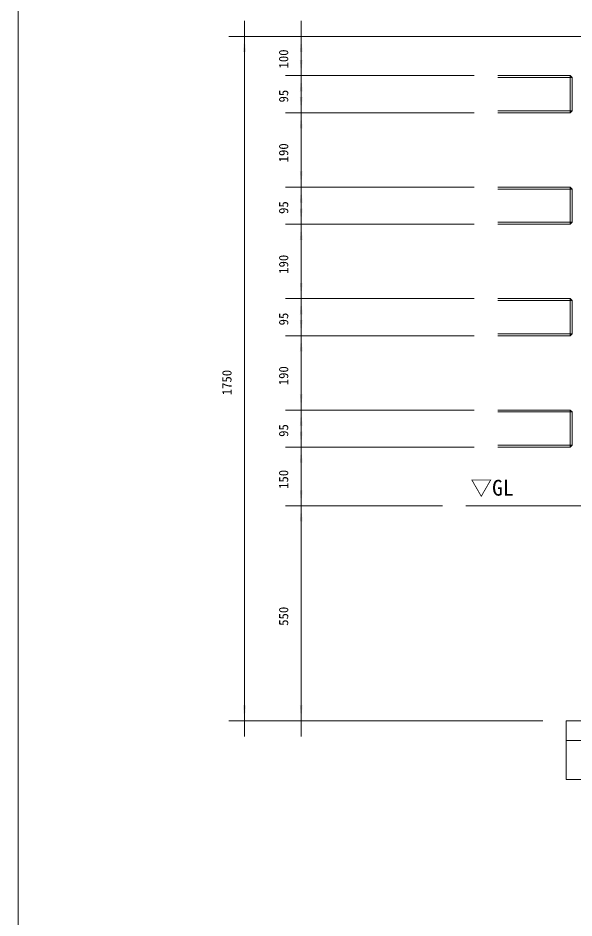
# Model space of a CAD drawing. Units: millimetres, scale not verified. Extents: x -3900 to 3900, y -2750 to 2750.
# Drawn here: x -3900 to -2478, y -772 to 1529 of the extents above; entities that cross this region are included whole.
import ezdxf
from ezdxf.enums import TextEntityAlignment as Align

# ---------------------------------------------------------------- set-up
doc = ezdxf.new("R2010")
doc.units = ezdxf.units.MM
doc.header["$LTSCALE"] = 20
doc.layers.add('0-1_IMPORTED', color=30, linetype='Continuous', lineweight=18)
doc.styles.add('ＭＳ ゴシック', font='')
doc.styles.get('ＭＳ ゴシック').set_extended_font_data('MS Gothic')

msp = doc.modelspace()

# ---------------------------------------------------------------- linework, layer by layer
at = {"layer": '0-1_IMPORTED', "color": 1}
for p, q in [((-3321, 1521.73), (-3321, 1481.73)), ((-3176, 1481.73), (-3176, 1521.73)), ((-2338.5, 1481.73), (-3361, 1481.73)), ((-3321, 1481.73), (-3321, -268.27)), ((-2338.5, 1481.73), (-3216, 1481.73)), ((-3176, 1381.73), (-3176, 1481.73)), ((-3176, 1381.73), (-3176, 1421.73)), ((-2733.5, 1381.73), (-3216, 1381.73)), ((-2733.5, 1381.73), (-3216, 1381.73)), ((-3176, 1286.73), (-3176, 1381.73)), ((-3176, 1341.73), (-3176, 1381.73)), ((-3176, 1286.73), (-3176, 1326.73)), ((-2733.5, 1286.73), (-3216, 1286.73)), ((-2733.5, 1286.73), (-3216, 1286.73)), ((-3176, 1096.73), (-3176, 1286.73)), ((-3176, 1246.73), (-3176, 1286.73)), ((-3176, 1096.73), (-3176, 1136.73)), ((-2733.5, 1096.73), (-3216, 1096.73)), ((-2733.5, 1096.73), (-3216, 1096.73)), ((-3176, 1001.73), (-3176, 1096.73)), ((-3176, 1056.73), (-3176, 1096.73)), ((-3176, 1001.73), (-3176, 1041.73)), ((-2733.5, 1001.73), (-3216, 1001.73)), ((-2733.5, 1001.73), (-3216, 1001.73)), ((-3176, 811.73), (-3176, 1001.73)), ((-3176, 961.73), (-3176, 1001.73)), ((-3176, 811.73), (-3176, 851.73)), ((-2733.5, 811.73), (-3216, 811.73)), ((-2733.5, 811.73), (-3216, 811.73)), ((-3176, 716.73), (-3176, 811.73)), ((-3176, 771.73), (-3176, 811.73)), ((-3176, 716.73), (-3176, 756.73)), ((-2733.5, 716.73), (-3216, 716.73)), ((-2733.5, 716.73), (-3216, 716.73)), ((-3176, 526.73), (-3176, 716.73)), ((-3176, 676.73), (-3176, 716.73)), ((-3176, 526.73), (-3176, 566.73)), ((-2733.5, 526.73), (-3216, 526.73)), ((-2733.5, 526.73), (-3216, 526.73)), ((-3176, 431.73), (-3176, 526.73)), ((-3176, 486.73), (-3176, 526.73)), ((-3176, 431.73), (-3176, 471.73)), ((-2733.5, 431.73), (-3216, 431.73)), ((-2733.5, 431.73), (-3216, 431.73)), ((-3176, 281.73), (-3176, 431.73)), ((-3176, 391.73), (-3176, 431.73)), ((-3176, 281.73), (-3176, 321.73)), ((-2815, 281.73), (-3216, 281.73)), ((-2815, 281.73), (-3216, 281.73)), ((-3176, -268.27), (-3176, 281.73)), ((-3176, 241.73), (-3176, 281.73)), ((-2558.5, -268.27), (-3361, -268.27)), ((-3321, -268.27), (-3321, -308.27)), ((-2558.5, -268.27), (-3216, -268.27)), ((-3176, -308.27), (-3176, -268.27))]:
    msp.add_line(p, q, dxfattribs=at)
at = {"layer": '0-1_IMPORTED'}
for p, q in [((-2488.5, 1381.73), (-2488.5, 1286.73)), ((-2673.5, 1376.73), (-2483.5, 1376.73)), ((-2483.5, 1291.73), (-2673.5, 1291.73)), ((-2673.5, 1091.73), (-2483.5, 1091.73)), ((-2488.5, 1096.73), (-2488.5, 1001.73)), ((-2483.5, 1006.73), (-2673.5, 1006.73)), ((-2673.5, 806.73), (-2483.5, 806.73)), ((-2488.5, 811.73), (-2488.5, 716.73)), ((-2483.5, 721.73), (-2673.5, 721.73)), ((-2673.5, 521.73), (-2483.5, 521.73)), ((-2488.5, 526.73), (-2488.5, 431.73)), ((-2483.5, 436.73), (-2673.5, 436.73)), ((477, 281.73), (-2755, 281.73))]:
    msp.add_line(p, q, dxfattribs=at)
for points in [[(-3900, 2750), (3900, 2750), (3900, -2750), (-3900, -2750)], [(-2498.5, -268.27), (-1948.5, -268.27), (-1948.5, -318.27), (-2498.5, -318.27)], [(-2498.5, -318.27), (-1948.5, -318.27), (-1948.5, -418.27), (-2498.5, -418.27)]]:
    msp.add_lwpolyline(points, close=True, dxfattribs=at)
for points in [[(-2673.5, 1381.73), (-2488.5, 1381.73), (-2483.5, 1376.73), (-2483.5, 1291.73), (-2488.5, 1286.73), (-2673.5, 1286.73)], [(-2673.5, 1096.73), (-2488.5, 1096.73), (-2483.5, 1091.73), (-2483.5, 1006.73), (-2488.5, 1001.73), (-2673.5, 1001.73)], [(-2673.5, 811.73), (-2488.5, 811.73), (-2483.5, 806.73), (-2483.5, 721.73), (-2488.5, 716.73), (-2673.5, 716.73)], [(-2673.5, 526.73), (-2488.5, 526.73), (-2483.5, 521.73), (-2483.5, 436.73), (-2488.5, 431.73), (-2673.5, 431.73)]]:
    msp.add_lwpolyline(points, dxfattribs=at)
at = {"layer": '0-1_IMPORTED', "color": 1}
for points in [[(-3321, 1481.73), (-3317.5, 1441.74), (-3324.5, 1441.74)], [(-3176, 1481.73), (-3172.5, 1441.74), (-3179.5, 1441.74)], [(-3176, 1381.73), (-3179.5, 1421.73), (-3172.5, 1421.73)], [(-3176, 1381.73), (-3172.5, 1341.74), (-3179.5, 1341.74)], [(-3176, 1286.73), (-3179.5, 1326.73), (-3172.5, 1326.73)], [(-3176, 1286.73), (-3172.5, 1246.74), (-3179.5, 1246.74)], [(-3176, 1096.73), (-3179.5, 1136.73), (-3172.5, 1136.73)], [(-3176, 1096.73), (-3172.5, 1056.74), (-3179.5, 1056.74)], [(-3176, 1001.73), (-3179.5, 1041.73), (-3172.5, 1041.73)], [(-3176, 1001.73), (-3172.5, 961.74), (-3179.5, 961.74)], [(-3176, 811.73), (-3179.5, 851.73), (-3172.5, 851.73)], [(-3176, 811.73), (-3172.5, 771.74), (-3179.5, 771.74)], [(-3176, 716.73), (-3179.5, 756.73), (-3172.5, 756.73)], [(-3176, 716.73), (-3172.5, 676.74), (-3179.5, 676.74)], [(-3176, 526.73), (-3179.5, 566.73), (-3172.5, 566.73)], [(-3176, 526.73), (-3172.5, 486.74), (-3179.5, 486.74)], [(-3176, 431.73), (-3179.5, 471.73), (-3172.5, 471.73)], [(-3176, 431.73), (-3172.5, 391.74), (-3179.5, 391.74)], [(-3176, 281.73), (-3179.5, 321.73), (-3172.5, 321.73)], [(-3176, 281.73), (-3172.5, 241.74), (-3179.5, 241.74)], [(-3321, -268.27), (-3324.5, -228.27), (-3317.5, -228.27)], [(-3176, -268.27), (-3179.5, -228.27), (-3172.5, -228.27)]]:
    msp.add_solid(points, dxfattribs=at)

# ---------------------------------------------------------------- texts
at = {"layer": '0-1_IMPORTED', "color": 7, "style": 'ＭＳ ゴシック'}
for s, p in [('100', (-3201.93, 1399.98)), ('95', (-3201.93, 1313.07)), ('190', (-3201.93, 1159.98)), ('95', (-3201.93, 1028.07)), ('190', (-3201.93, 874.98)), ('95', (-3201.93, 743.07)), ('1750', (-3346.93, 564.4)), ('190', (-3201.93, 589.98)), ('95', (-3201.93, 458.07)), ('150', (-3201.93, 324.98)), ('550', (-3201.93, -25.02))]:
    msp.add_text(s, height=23.88, rotation=90, dxfattribs=at).set_placement(p, align=Align.BOTTOM_LEFT)
msp.add_text('▽GL', height=40.52, dxfattribs=at).set_placement((-2743.22, 295.57), align=Align.BOTTOM_LEFT)

doc.saveas('drawing.dxf')
